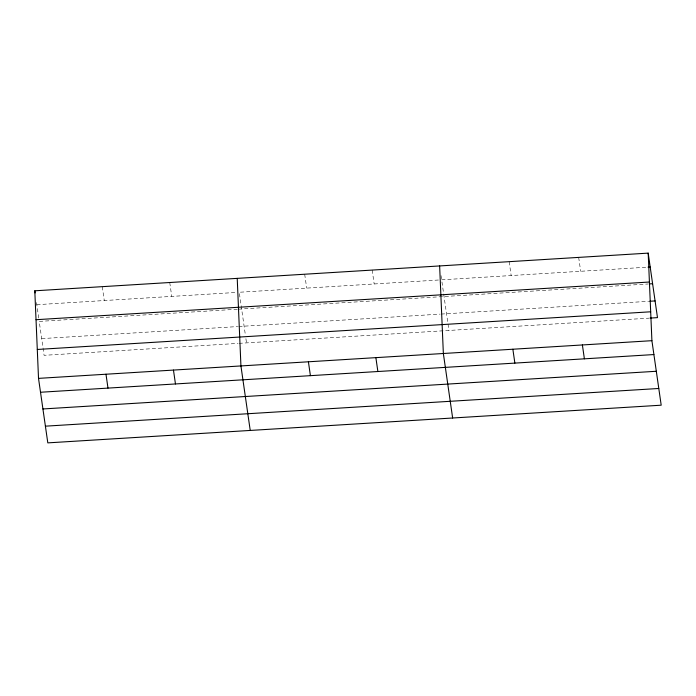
<?xml version="1.0" encoding="UTF-8"?>
<svg xmlns="http://www.w3.org/2000/svg" width="696" height="696" viewBox="0 0 696 696"><rect width="100%" height="100%" fill="white"/><g stroke="black" fill="none" stroke-linecap="round" stroke-linejoin="round"><path stroke-width="0.52" stroke-dasharray="3.48 2.61" d="M36.801 304.691L237.075 292.39M438.428 280.018L239.224 292.259L245.314 334.532M441.638 279.818L646.984 267.203M237.345 309.224L39.211 321.404L44.092 355.317L237.945 343.406M238.415 309.163L648.324 283.977M41.69 338.613L237.684 326.572M238.754 326.502L440.098 314.131M441.168 314.07L648.663 301.316M239.015 343.345L648.933 318.159M578.672 257.398L580.673 271.275M509.159 261.661L511.16 275.546M441.02 275.546L441.481 278.748M441.943 281.906L448.937 330.443M372.169 270.083L374.17 283.968M304.691 274.224L306.692 288.109M245.914 338.708L246.515 342.884M169.746 282.515L171.747 296.4M102.277 286.665L104.269 300.55M36.497 302.56L38.758 318.263"/><path stroke-width="1.04" d="M648.193 253.126L651.908 340.683L661.2 405.194L47.806 442.874L38.515 378.372L34.8 290.806L648.193 253.126L657.485 317.628L650.003 318.089M648.054 267.134L650.195 267.003M36.027 319.708L649.42 282.019M649.394 283.907L652.596 283.716M649.733 301.255L655.084 300.924M37.288 349.47L650.682 311.791M38.515 378.372L651.908 340.683M40.516 392.248L653.901 354.56M42.917 408.961L656.311 371.272M45.405 426.17L658.79 388.481M582.387 344.955L584.388 358.832M512.865 349.227L514.866 363.103M452.644 418L443.352 353.49L439.637 265.933M375.875 357.64L377.876 371.525M308.406 361.79L310.407 375.666M250.229 430.441L240.929 365.931L237.223 278.374M173.461 370.081L175.462 383.957M105.983 374.222L107.984 388.107M34.8 290.806L35.105 292.946"/></g></svg>
